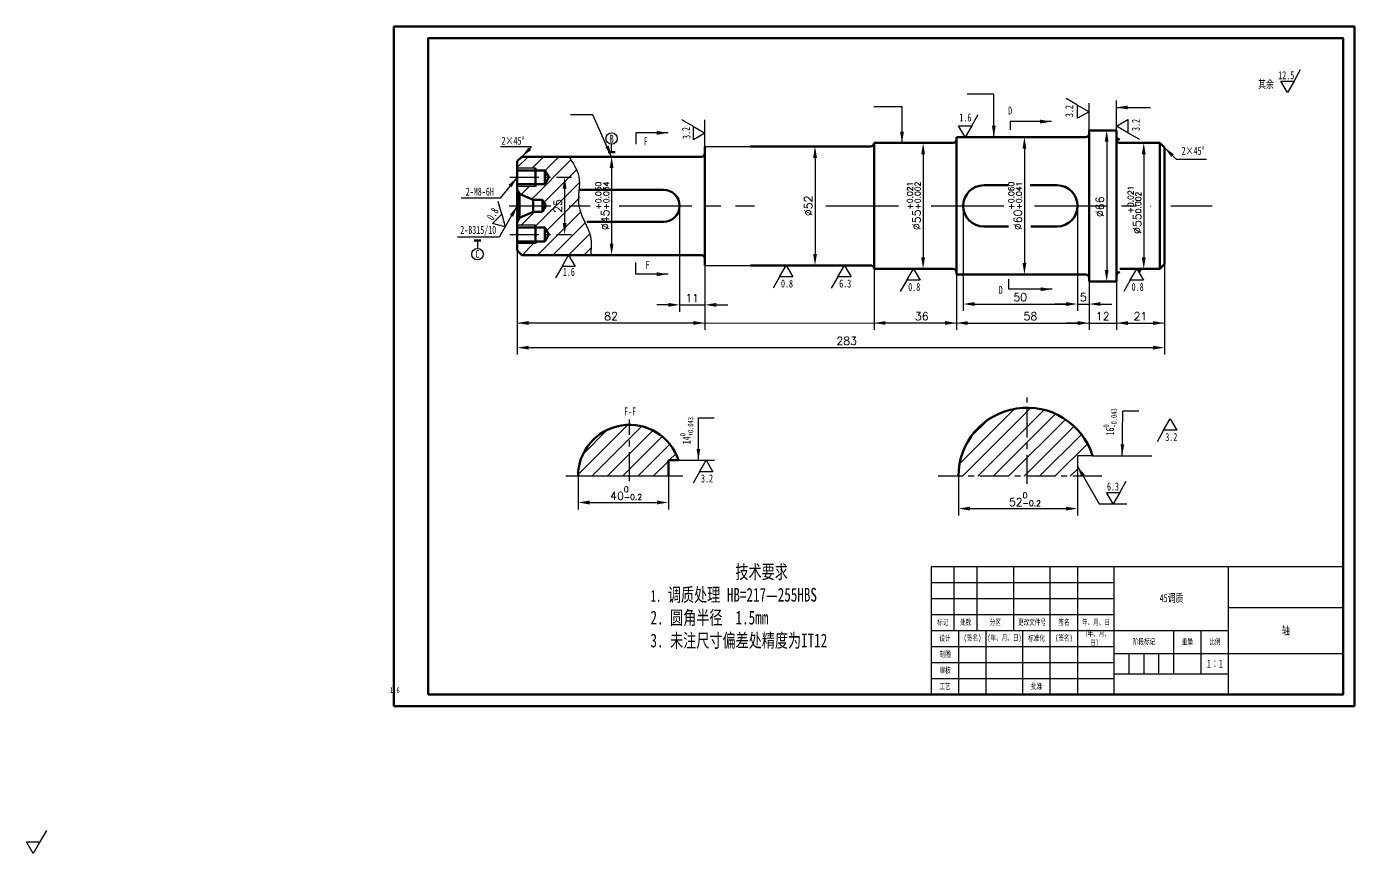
# Model space of a CAD drawing. Header units: millimetres. Extents: x -161 to 420, y -64 to 297.
import ezdxf

# ---------------------------------------------------------------- set-up
doc = ezdxf.new("R2010")
doc.units = ezdxf.units.MM
doc.linetypes.add('CENTER', pattern=[50.800000000000004, 31.75, -6.35, 6.35, -6.35])
doc.layers.add('中心线', color=7, linetype='CENTER')
doc.layers.add('粗实线', color=7, linetype='Continuous', lineweight=50)
doc.styles.get("Standard").update_dxf_attribs({"font": 'txt', "bigfont": 'gbcbig.shx'})
doc.styles.add('样式 1', font='SimSun.ttf', dxfattribs={"width": 0.7})
doc.dimstyles.new('副本 (2) ISO-25', dxfattribs={"dimtxt": 3.5, "dimasz": 5, "dimexe": 3, "dimexo": 0, "dimgap": 1.2, "dimtad": 1, "dimdec": 0, "dimdsep": 46, "dimtxsty": 'Standard', "dimcen": 0, "dimadec": 0, "dimazin": 0, "dimtfac": 1, "dimtdec": 0, "dimtmove": 0, "dimatfit": 3, "dimfxl": 0, "dimarcsym": 0})

# ---------------------------------------------------------------- blocks, each defined once
blk = doc.blocks.new('表面粗糙度')
for p, q in [((215.663287195697, 71.33733344019095), (212.7765358497488, 66.33733344019095)), ((207.0030331578525, 66.33733344019095), (212.7765358497488, 66.33733344019095)), ((209.8897845038007, 61.33733344019095), (207.0030331578525, 66.33733344019095)), ((212.7765358497488, 66.33733344019095), (209.8897845038007, 61.33733344019095))]:
    blk.add_line(p, q)
at = {"style": '样式 1', "width": 0.7}
blk.add_attdef('1.6', (208.1480894983325, 66.99843202660432), '', height=2.5, dxfattribs=at)
blk = doc.blocks.new('表粗')
ref = blk.add_blockref('表面粗糙度', (-367.6169447347288, -125.7832272540319))
ref.add_attrib('1.6', '1.6', (-1.741695005468216, 5.661098586413374), dxfattribs={"height": 2.5, "style": '样式 1', "width": 0.7})
blk = doc.blocks.new('*D8')
at = {"color": 0, "lineweight": -2, "ltscale": 0.4}
for p, q in [((248.9478291981194, 218.6178058451119), (248.9478291981194, 172.7138755328249)), ((298.9478291981194, 218.6178058451119), (298.9478291981194, 172.7138755328249)), ((253.9478291981194, 175.7138755328249), (293.9478291981194, 175.7138755328249))]:
    blk.add_line(p, q, dxfattribs=at)
at = {"color": 0, "ltscale": 0.4}
for points in [[(253.9478291981194, 176.5472088661582), (253.9478291981194, 174.8805421994915), (248.9478291981194, 175.7138755328249)], [(293.9478291981194, 176.5472088661582), (293.9478291981194, 174.8805421994915), (298.9478291981194, 175.7138755328249)]]:
    blk.add_solid(points, dxfattribs=at)
at = {"layer": 'Defpoints', "color": 0, "ltscale": 0.4}
for p in [(248.9478291981194, 218.6178058451119), (298.9478291981194, 218.6178058451119), (298.9478291981194, 175.7138755328249)]:
    blk.add_point(p, dxfattribs=at)
at = {"color": 0, "ltscale": 0.4, "insert": (273.8502371744361, 178.6638755328249), "char_height": 3.5, "attachment_point": 5}
blk.add_mtext('50', dxfattribs=at)
blk = doc.blocks.new('*D9')
at = {"color": 0, "lineweight": -2, "ltscale": 0.4}
for p, q in [((298.9478291981194, 218.6178058451119), (298.9478291981194, 172.7138755328249)), ((303.9478291981193, 185.617805845112), (303.9478291981193, 172.7138755328249)), ((293.9478291981194, 175.7138755328249), (288.9478291981194, 175.7138755328249)), ((298.9478291981194, 175.7138755328249), (303.9478291981193, 175.7138755328249)), ((308.9478291981193, 175.7138755328249), (313.9478291981193, 175.7138755328249))]:
    blk.add_line(p, q, dxfattribs=at)
at = {"color": 0, "ltscale": 0.4}
for points in [[(293.9478291981194, 176.5472088661582), (293.9478291981194, 174.8805421994915), (298.9478291981194, 175.7138755328249)], [(308.9478291981193, 176.5472088661582), (308.9478291981193, 174.8805421994915), (303.9478291981193, 175.7138755328249)]]:
    blk.add_solid(points, dxfattribs=at)
at = {"layer": 'Defpoints', "color": 0, "ltscale": 0.4}
for p in [(298.9478291981194, 218.6178058451119), (303.9478291981193, 185.617805845112), (303.9478291981193, 175.7138755328249)]:
    blk.add_point(p, dxfattribs=at)
at = {"color": 0, "ltscale": 0.4, "insert": (301.4478291981193, 178.6638755328249), "char_height": 3.5, "attachment_point": 5}
blk.add_mtext('5', dxfattribs=at)
blk = doc.blocks.new('*D10')
at = {"color": 0, "lineweight": -2, "ltscale": 0.4}
for p, q in [((245.9478291981193, 188.6178058451121), (245.9478291981193, 164.4088576726475)), ((303.9478291981193, 185.617805845112), (303.9478291981193, 164.4088576726475)), ((250.9478291981193, 167.4088576726475), (298.9478291981193, 167.4088576726475))]:
    blk.add_line(p, q, dxfattribs=at)
at = {"color": 0, "ltscale": 0.4}
for points in [[(250.9478291981193, 168.2421910059809), (250.9478291981193, 166.5755243393142), (245.9478291981193, 167.4088576726475)], [(298.9478291981193, 168.2421910059809), (298.9478291981193, 166.5755243393142), (303.9478291981193, 167.4088576726475)]]:
    blk.add_solid(points, dxfattribs=at)
at = {"layer": 'Defpoints', "color": 0, "ltscale": 0.4}
for p in [(245.9478291981193, 188.6178058451121), (303.9478291981193, 185.617805845112), (303.9478291981193, 167.4088576726475)]:
    blk.add_point(p, dxfattribs=at)
at = {"color": 0, "ltscale": 0.4, "insert": (278.3280810395951, 170.3588576726475), "char_height": 3.5, "attachment_point": 5}
blk.add_mtext('58', dxfattribs=at)
blk = doc.blocks.new('*D11')
at = {"color": 0, "lineweight": -2, "ltscale": 0.4}
for p, q in [((303.9478291981193, 185.617805845112), (303.9478291981193, 164.4088576726475)), ((315.9478291981193, 185.6178058451119), (315.9478291981193, 164.4088576726475)), ((298.9478291981193, 167.4088576726475), (293.9478291981193, 167.4088576726475)), ((303.9478291981193, 167.4088576726475), (315.9478291981193, 167.4088576726475)), ((320.9478291981193, 167.4088576726475), (325.9478291981193, 167.4088576726475))]:
    blk.add_line(p, q, dxfattribs=at)
at = {"color": 0, "ltscale": 0.4}
for points in [[(298.9478291981193, 168.2421910059809), (298.9478291981193, 166.5755243393142), (303.9478291981193, 167.4088576726475)], [(320.9478291981193, 168.2421910059809), (320.9478291981193, 166.5755243393142), (315.9478291981193, 167.4088576726475)]]:
    blk.add_solid(points, dxfattribs=at)
at = {"layer": 'Defpoints', "color": 0, "ltscale": 0.4}
for p in [(303.9478291981193, 185.617805845112), (315.9478291981193, 185.6178058451119), (315.9478291981193, 167.4088576726475)]:
    blk.add_point(p, dxfattribs=at)
at = {"color": 0, "ltscale": 0.4, "insert": (309.9478291981193, 170.3588576726475), "char_height": 3.5, "attachment_point": 5}
blk.add_mtext('12', dxfattribs=at)
blk = doc.blocks.new('*D12')
at = {"color": 0, "lineweight": -2, "ltscale": 0.4}
for p, q in [((336.9478291981193, 193.1178058451119), (336.9478291981193, 164.4088576726475)), ((315.9478291981193, 189.6178058451119), (315.9478291981193, 164.4088576726475)), ((320.9478291981193, 167.4088576726475), (331.9478291981193, 167.4088576726475))]:
    blk.add_line(p, q, dxfattribs=at)
at = {"color": 0, "ltscale": 0.4}
for points in [[(320.9478291981193, 168.2421910059809), (320.9478291981193, 166.5755243393142), (315.9478291981193, 167.4088576726475)], [(331.9478291981193, 168.2421910059809), (331.9478291981193, 166.5755243393142), (336.9478291981193, 167.4088576726475)]]:
    blk.add_solid(points, dxfattribs=at)
at = {"layer": 'Defpoints', "color": 0, "ltscale": 0.4}
for p in [(336.9478291981193, 193.1178058451119), (315.9478291981193, 189.6178058451119), (336.9478291981193, 167.4088576726475)]:
    blk.add_point(p, dxfattribs=at)
at = {"color": 0, "ltscale": 0.4, "insert": (326.4290972003308, 170.3588576726475), "char_height": 3.5, "attachment_point": 5}
blk.add_mtext('21', dxfattribs=at)
blk = doc.blocks.new('*D14')
at = {"color": 0, "lineweight": -2, "ltscale": 0.4}
for p, q in [((209.9478291981193, 191.1178058451122), (209.9478291981193, 164.4332048337346)), ((245.9478291981193, 188.6178058451121), (245.9478291981193, 164.4332048337346)), ((214.9478291981193, 167.4332048337346), (240.9478291981193, 167.4332048337346))]:
    blk.add_line(p, q, dxfattribs=at)
at = {"color": 0, "ltscale": 0.4}
for points in [[(214.9478291981193, 168.266538167068), (214.9478291981193, 166.5998715004013), (209.9478291981193, 167.4332048337346)], [(240.9478291981193, 168.266538167068), (240.9478291981193, 166.5998715004013), (245.9478291981193, 167.4332048337346)]]:
    blk.add_solid(points, dxfattribs=at)
at = {"layer": 'Defpoints', "color": 0, "ltscale": 0.4}
for p in [(209.9478291981193, 191.1178058451122), (245.9478291981193, 188.6178058451121), (245.9478291981193, 167.4332048337346)]:
    blk.add_point(p, dxfattribs=at)
at = {"color": 0, "ltscale": 0.4, "insert": (230.7964949928997, 170.3832048337346), "char_height": 3.5, "attachment_point": 5}
blk.add_mtext('36', dxfattribs=at)
blk = doc.blocks.new('*D15')
at = {"color": 0, "lineweight": -2, "ltscale": 0.4}
for p, q in [((124.9478291981194, 218.6178058451119), (124.9478291981194, 172.3512249854535)), ((135.9478291981193, 192.6178058451124), (135.9478291981193, 172.3512249854535)), ((119.9478291981194, 175.3512249854535), (114.9478291981194, 175.3512249854535)), ((124.9478291981194, 175.3512249854535), (135.9478291981193, 175.3512249854535)), ((140.9478291981193, 175.3512249854535), (145.9478291981193, 175.3512249854535))]:
    blk.add_line(p, q, dxfattribs=at)
at = {"color": 0, "ltscale": 0.4}
for points in [[(119.9478291981194, 176.1845583187869), (119.9478291981194, 174.5178916521202), (124.9478291981194, 175.3512249854535)], [(140.9478291981193, 176.1845583187869), (140.9478291981193, 174.5178916521202), (135.9478291981193, 175.3512249854535)]]:
    blk.add_solid(points, dxfattribs=at)
at = {"layer": 'Defpoints', "color": 0, "ltscale": 0.4}
for p in [(124.9478291981194, 218.6178058451119), (135.9478291981193, 192.6178058451124), (135.9478291981193, 175.3512249854535)]:
    blk.add_point(p, dxfattribs=at)
at = {"color": 0, "ltscale": 0.4, "insert": (130.4478291981194, 178.3012249854535), "char_height": 3.5, "attachment_point": 5}
blk.add_mtext('11', dxfattribs=at)
blk = doc.blocks.new('*D16')
at = {"color": 0, "lineweight": -2, "ltscale": 0.4}
for p, q in [((53.94782919811932, 199.1178058451126), (53.94782919811932, 164.4332048337346)), ((135.9478291981193, 192.6178058451124), (135.9478291981193, 164.4332048337346)), ((58.94782919811932, 167.4332048337346), (130.9478291981193, 167.4332048337346))]:
    blk.add_line(p, q, dxfattribs=at)
at = {"color": 0, "ltscale": 0.4}
for points in [[(58.94782919811932, 168.266538167068), (58.94782919811932, 166.5998715004013), (53.94782919811932, 167.4332048337346)], [(130.9478291981193, 168.266538167068), (130.9478291981193, 166.5998715004013), (135.9478291981193, 167.4332048337346)]]:
    blk.add_solid(points, dxfattribs=at)
at = {"layer": 'Defpoints', "color": 0, "ltscale": 0.4}
for p in [(53.94782919811932, 199.1178058451126), (135.9478291981193, 192.6178058451124), (135.9478291981193, 167.4332048337346)]:
    blk.add_point(p, dxfattribs=at)
at = {"color": 0, "ltscale": 0.4, "insert": (94.94782919811921, 170.3832048337346), "char_height": 3.5, "attachment_point": 5}
blk.add_mtext('82', dxfattribs=at)
blk = doc.blocks.new('*D17')
at = {"color": 0, "lineweight": -2, "ltscale": 0.4}
for p, q in [((95.19782919811938, 240.1178058451119), (98.19782919811944, 240.1178058451119)), ((95.19782919811944, 235.1178058451119), (95.19782919811942, 202.1178058451125)), ((95.19782919811936, 197.1178058451125), (98.19782919811942, 197.1178058451125))]:
    blk.add_line(p, q, dxfattribs=at)
at = {"color": 0, "ltscale": 0.4}
for points in [[(94.36449586478611, 235.1178058451119), (96.03116253145276, 235.1178058451119), (95.19782919811944, 240.1178058451119)], [(94.3644958647861, 202.1178058451125), (96.03116253145275, 202.1178058451125), (95.19782919811942, 197.1178058451125)]]:
    blk.add_solid(points, dxfattribs=at)
at = {"layer": 'Defpoints', "color": 0, "ltscale": 0.4}
for p in [(95.19782919811938, 240.1178058451119), (95.19782919811936, 197.1178058451125), (95.19782919811942, 197.1178058451125)]:
    blk.add_point(p, dxfattribs=at)
at = {"color": 0, "ltscale": 0.4, "insert": (91.13949586478606, 218.6178058451119), "char_height": 3.5, "attachment_point": 5, "rotation": 90}
blk.add_mtext('%%C45{\\H0.7x;\\S+0.050^ +0.034;}', dxfattribs=at)
blk = doc.blocks.new('*D18')
at = {"color": 0, "lineweight": -2, "ltscale": 0.4}
for p, q in [((209.9478291981194, 246.1178058451119), (234.3944132958106, 246.1178058451119)), ((231.3944132958106, 241.1178058451119), (231.3944132958106, 196.1178058451122)), ((209.9478291981193, 191.1178058451122), (234.3944132958106, 191.1178058451122))]:
    blk.add_line(p, q, dxfattribs=at)
at = {"color": 0, "ltscale": 0.4}
for points in [[(230.5610799624772, 241.1178058451119), (232.2277466291439, 241.1178058451119), (231.3944132958106, 246.1178058451119)], [(230.5610799624772, 196.1178058451122), (232.2277466291439, 196.1178058451122), (231.3944132958106, 191.1178058451122)]]:
    blk.add_solid(points, dxfattribs=at)
at = {"layer": 'Defpoints', "color": 0, "ltscale": 0.4}
for p in [(209.9478291981194, 246.1178058451119), (209.9478291981193, 191.1178058451122), (231.3944132958106, 191.1178058451122)]:
    blk.add_point(p, dxfattribs=at)
at = {"color": 0, "ltscale": 0.4, "insert": (227.3360799624772, 218.6178058451122), "char_height": 3.5, "attachment_point": 5, "rotation": 90}
blk.add_mtext('%%C55{\\H0.7x;\\S+0.021^ +0.002;}', dxfattribs=at)
blk = doc.blocks.new('*D19')
at = {"color": 0, "lineweight": -2, "ltscale": 0.4}
for p, q in [((245.9478291981194, 248.6178058451119), (278.6992622171551, 248.6178058451119)), ((275.6992622171551, 243.6178058451119), (275.6992622171551, 193.6178058451121)), ((245.9478291981193, 188.6178058451121), (278.6992622171551, 188.6178058451121))]:
    blk.add_line(p, q, dxfattribs=at)
at = {"color": 0, "ltscale": 0.4}
for points in [[(274.8659288838218, 243.6178058451119), (276.5325955504884, 243.6178058451119), (275.6992622171551, 248.6178058451119)], [(274.8659288838218, 193.6178058451121), (276.5325955504884, 193.6178058451121), (275.6992622171551, 188.6178058451121)]]:
    blk.add_solid(points, dxfattribs=at)
at = {"layer": 'Defpoints', "color": 0, "ltscale": 0.4}
for p in [(245.9478291981194, 248.6178058451119), (245.9478291981193, 188.6178058451121), (275.6992622171551, 188.6178058451121)]:
    blk.add_point(p, dxfattribs=at)
at = {"color": 0, "ltscale": 0.4, "insert": (271.6409288838217, 218.6178058451119), "char_height": 3.5, "attachment_point": 5, "rotation": 90}
blk.add_mtext('%%C60{\\H0.7x;\\S+0.060^ +0.041;}', dxfattribs=at)
blk = doc.blocks.new('*D21')
at = {"color": 0, "lineweight": -2, "ltscale": 0.4}
for p, q in [((315.9478291981194, 251.6178058451119), (308.6653604337172, 251.6178058451119)), ((311.6653604337172, 246.6178058451119), (311.6653604337172, 190.6178058451119)), ((315.9478291981192, 185.6178058451119), (308.6653604337172, 185.6178058451119))]:
    blk.add_line(p, q, dxfattribs=at)
at = {"color": 0, "ltscale": 0.4}
for points in [[(310.8320271003839, 246.6178058451119), (312.4986937670506, 246.6178058451119), (311.6653604337172, 251.6178058451119)], [(310.8320271003839, 190.6178058451119), (312.4986937670506, 190.6178058451119), (311.6653604337172, 185.6178058451119)]]:
    blk.add_solid(points, dxfattribs=at)
at = {"layer": 'Defpoints', "color": 0, "ltscale": 0.4}
for p in [(315.9478291981194, 251.6178058451119), (311.6653604337172, 185.6178058451119), (315.9478291981192, 185.6178058451119)]:
    blk.add_point(p, dxfattribs=at)
at = {"color": 0, "ltscale": 0.4, "insert": (308.7153604337172, 218.2237216625668), "char_height": 3.5, "attachment_point": 5, "rotation": 90}
blk.add_mtext('%%C66', dxfattribs=at)
blk = doc.blocks.new('*D22')
at = {"color": 0, "lineweight": -2, "ltscale": 0.4}
for p, q in [((334.9478291981194, 246.1178058451119), (324.8753723702943, 246.1178058451119)), ((327.8753723702943, 241.1178058451119), (327.8753723702943, 196.1178058451119)), ((334.9478291981191, 191.1178058451119), (324.8753723702943, 191.1178058451119))]:
    blk.add_line(p, q, dxfattribs=at)
at = {"color": 0, "ltscale": 0.4}
for points in [[(327.042039036961, 241.1178058451119), (328.7087057036276, 241.1178058451119), (327.8753723702943, 246.1178058451119)], [(327.042039036961, 196.1178058451119), (328.7087057036276, 196.1178058451119), (327.8753723702943, 191.1178058451119)]]:
    blk.add_solid(points, dxfattribs=at)
at = {"layer": 'Defpoints', "color": 0, "ltscale": 0.4}
for p in [(334.9478291981194, 246.1178058451119), (327.8753723702943, 191.1178058451119), (334.9478291981191, 191.1178058451119)]:
    blk.add_point(p, dxfattribs=at)
at = {"color": 0, "ltscale": 0.4, "insert": (323.8170390369609, 216.9313030412185), "char_height": 3.5, "attachment_point": 5, "rotation": 90}
blk.add_mtext('%%C55{\\H0.7x;\\S+0.021^ 0.002;}', dxfattribs=at)
blk = doc.blocks.new('*D23')
at = {"color": 0, "lineweight": -2, "ltscale": 0.4}
for p, q in [((135.9478291981194, 244.6178058451119), (187.1545673681402, 244.6178058451119)), ((184.1545673681402, 239.6178058451119), (184.1545673681402, 197.6178058451124)), ((135.9478291981193, 192.6178058451124), (187.1545673681402, 192.6178058451124))]:
    blk.add_line(p, q, dxfattribs=at)
at = {"color": 0, "ltscale": 0.4}
for points in [[(183.3212340348069, 239.6178058451119), (184.9879007014736, 239.6178058451119), (184.1545673681402, 244.6178058451119)], [(183.3212340348069, 197.6178058451124), (184.9879007014736, 197.6178058451124), (184.1545673681402, 192.6178058451124)]]:
    blk.add_solid(points, dxfattribs=at)
at = {"layer": 'Defpoints', "color": 0, "ltscale": 0.4}
for p in [(135.9478291981194, 244.6178058451119), (135.9478291981193, 192.6178058451124), (184.1545673681402, 192.6178058451124)]:
    blk.add_point(p, dxfattribs=at)
at = {"color": 0, "ltscale": 0.4, "insert": (181.2045673681402, 218.6178058451119), "char_height": 3.5, "attachment_point": 5, "rotation": 90}
blk.add_mtext('%%C52', dxfattribs=at)
blk = doc.blocks.new('454')
for p, q in [((2.886751345948142, 4.999999999999986), (5.773502691896283, 10.00000000000001)), ((-2.886751345948142, 4.999999999999986), (2.886751345948142, 4.999999999999986)), ((0, 0), (-2.886751345948142, 4.999999999999986)), ((2.886751345948142, 4.999999999999986), (0, 0))]:
    blk.add_line(p, q)
at = {"style": '样式 1', "width": 0.7, "flags": 2}
blk.add_attdef('3.2', (-2.19498014965211, 5.770270494746796), '', height=3.5, dxfattribs=at)
blk = doc.blocks.new('ji')
blk.add_line((0, 0), (0, -3.530939411760755))
blk.add_circle((0, -6.030939411760755), 2.5)
at = {"layer": '粗实线'}
blk.add_line((-1.5, 0), (1.5, 0), dxfattribs=at)
at = {"style": '样式 1', "width": 0.7, "flags": 2}
blk.add_attdef('A', (-0.8068899988176101, -7.424938352774689), '', height=3.5, dxfattribs=at)
blk = doc.blocks.new('*D25')
at = {"color": 0, "lineweight": -2, "ltscale": 0.4}
for p, q in [((71.80976836888054, 231.1178058451126), (77.65796784143836, 231.1178058451126)), ((74.65796784143836, 226.1178058451126), (74.65796784143835, 211.1178058451112)), ((71.80976836888064, 206.1178058451112), (77.65796784143835, 206.1178058451112))]:
    blk.add_line(p, q, dxfattribs=at)
at = {"color": 0, "ltscale": 0.4}
for points in [[(73.82463450810504, 226.1178058451126), (75.49130117477169, 226.1178058451126), (74.65796784143836, 231.1178058451126)], [(73.82463450810502, 211.1178058451112), (75.49130117477168, 211.1178058451112), (74.65796784143835, 206.1178058451112)]]:
    blk.add_solid(points, dxfattribs=at)
at = {"layer": 'Defpoints', "color": 0, "ltscale": 0.4}
for p in [(71.80976836888054, 231.1178058451126), (71.80976836888064, 206.1178058451112), (74.65796784143835, 206.1178058451112)]:
    blk.add_point(p, dxfattribs=at)
at = {"color": 0, "ltscale": 0.4, "insert": (71.70796784143832, 218.6178058451119), "char_height": 3.5, "attachment_point": 5, "rotation": 90}
blk.add_mtext('25', dxfattribs=at)
blk = doc.blocks.new('*D26')
at = {"color": 0, "lineweight": -2, "ltscale": 0.4}
for p, q in [((80.53109931399126, 100.4077297160964), (80.53109931399126, 85.96319565017927)), ((120.0310993139913, 100.4077297160964), (120.0310993139913, 85.96319565017927)), ((85.53109931399126, 88.96319565017927), (115.0310993139913, 88.96319565017927))]:
    blk.add_line(p, q, dxfattribs=at)
at = {"color": 0, "ltscale": 0.4}
for points in [[(85.53109931399126, 89.7965289835126), (85.53109931399126, 88.12986231684594), (80.53109931399126, 88.96319565017927)], [(115.0310993139913, 89.7965289835126), (115.0310993139913, 88.12986231684594), (120.0310993139913, 88.96319565017927)]]:
    blk.add_solid(points, dxfattribs=at)
at = {"layer": 'Defpoints', "color": 0, "ltscale": 0.4}
for p in [(80.53109931399126, 100.4077297160964), (120.0310993139913, 100.4077297160964), (120.0310993139913, 88.96319565017927)]:
    blk.add_point(p, dxfattribs=at)
at = {"color": 0, "ltscale": 0.4, "insert": (101.5414009066633, 93.02152898351261), "char_height": 3.5, "attachment_point": 5}
blk.add_mtext('40{\\H0.7x;\\S0^ -0.2;}', dxfattribs=at)
blk = doc.blocks.new('*D27')
at = {"color": 0, "lineweight": -2, "ltscale": 0.4}
for p, q in [((246.8477896927582, 100.4077297160963), (246.8477896927582, 83.29233931196495)), ((298.8477896927582, 100.4077297160963), (298.8477896927582, 83.29233931196495)), ((251.8477896927582, 86.29233931196495), (293.8477896927582, 86.29233931196495))]:
    blk.add_line(p, q, dxfattribs=at)
at = {"color": 0, "ltscale": 0.4}
for points in [[(251.8477896927582, 87.12567264529828), (251.8477896927582, 85.45900597863162), (246.8477896927582, 86.29233931196495)], [(293.8477896927582, 87.12567264529828), (293.8477896927582, 85.45900597863162), (298.8477896927582, 86.29233931196495)]]:
    blk.add_solid(points, dxfattribs=at)
at = {"layer": 'Defpoints', "color": 0, "ltscale": 0.4}
for p in [(246.8477896927582, 100.4077297160963), (298.8477896927582, 100.4077297160963), (298.8477896927582, 86.29233931196495)]:
    blk.add_point(p, dxfattribs=at)
at = {"color": 0, "ltscale": 0.4, "insert": (275.9283775980639, 90.35067264529829), "char_height": 3.5, "attachment_point": 5}
blk.add_mtext('52{\\H0.7x;\\S0^ -0.2;}', dxfattribs=at)
blk = doc.blocks.new('*D28')
at = {"color": 0, "lineweight": -2, "ltscale": 0.4}
for p, q in [((53.94782919811932, 167.4088576726475), (53.94782919811932, 153.6444837986295)), ((336.9478291981193, 167.4088576726475), (336.9478291981193, 153.6444837986295)), ((58.94782919811932, 156.6444837986295), (331.9478291981193, 156.6444837986295))]:
    blk.add_line(p, q, dxfattribs=at)
at = {"color": 0, "ltscale": 0.4}
for points in [[(58.94782919811932, 157.4778171319628), (58.94782919811932, 155.8111504652962), (53.94782919811932, 156.6444837986295)], [(331.9478291981193, 157.4778171319628), (331.9478291981193, 155.8111504652962), (336.9478291981193, 156.6444837986295)]]:
    blk.add_solid(points, dxfattribs=at)
at = {"layer": 'Defpoints', "color": 0, "ltscale": 0.4}
for p in [(53.94782919811932, 167.4088576726475), (336.9478291981193, 167.4088576726475), (336.9478291981193, 156.6444837986295)]:
    blk.add_point(p, dxfattribs=at)
at = {"color": 0, "ltscale": 0.4, "insert": (197.9946008978466, 159.5944837986295), "char_height": 3.5, "attachment_point": 5}
blk.add_mtext('283', dxfattribs=at)

msp = doc.modelspace()

# ---------------------------------------------------------------- hatches: boundary and pattern name
at = {"ltscale": 0.4}
h = msp.add_hatch(dxfattribs=at)
h.set_pattern_fill('ANSI31', color=256, scale=1.5, style=0)
h.set_pattern_definition([(45, (-19.9999999999999, 40.21271954109807), (-3.367596045400932, 3.367596045400933), [])])
edge = h.paths.add_edge_path()
edge.add_spline(control_points=[(85.94782919811935, 197.1178058451125), (86.20876118567283, 199.8526752909488), (86.93531181965969, 207.4677674395744), (81.59274273364319, 213.9443732734151), (80.84375853239597, 218.6178058451148)], knot_values=[22.54855676300839, 22.54855676300839, 22.54855676300839, 22.54855676300839, 30.60632296658774, 44.98495943874012, 44.98495943874471, 44.98495943874471, 44.98495943874471], degree=3, periodic=0)
edge.add_line((80.84375853239646, 218.6178058451119), (66.46855514028327, 218.6178058451119))
edge.add_line((66.46855514028327, 218.6178058451119), (64.94782919811938, 215.9838312488959))
edge.add_line((64.94782919811938, 215.9838312488959), (60.94782919811942, 215.9838312488959))
edge.add_line((60.94782919811942, 215.9838312488959), (54.94782919811932, 213.3498566526798))
edge.add_line((54.94782919811932, 213.3498566526798), (53.94782919811934, 211.617805845111))
edge.add_line((53.94782919811934, 211.617805845111), (53.94782919811935, 210.1178058451111))
edge.add_line((53.94782919811935, 210.1178058451111), (61.94782919811942, 210.1178058451111))
edge.add_line((61.94782919811942, 210.1178058451111), (61.94782919811944, 209.1178058451111))
edge.add_line((61.94782919811944, 209.1178058451111), (65.94782919811945, 209.1178058451111))
edge.add_line((65.94782919811945, 209.1178058451111), (67.67988000568832, 206.1178058451112))
edge.add_line((67.67988000568832, 206.1178058451112), (65.94782919811946, 203.1178058451111))
edge.add_line((65.94782919811946, 203.1178058451111), (61.94782919811945, 203.1178058451111))
edge.add_line((61.94782919811945, 203.1178058451111), (61.94782919811945, 202.1178058451111))
edge.add_line((61.94782919811945, 202.1178058451111), (53.94782919811932, 202.1178058451111))
edge.add_line((53.94782919811932, 202.1178058451111), (53.94782919811934, 199.1178058451126))
edge.add_line((53.94782919811934, 199.1178058451126), (55.94782919811928, 197.1178058451126))
edge.add_line((55.94782919811928, 197.1178058451126), (85.94782919811934, 197.1178058451125))
edge = h.paths.add_edge_path()
edge.add_spline(control_points=[(80.84375853239573, 218.6178058451163), (80.1743038167073, 222.7949987263148), (82.74905880951803, 230.8566998064159), (78.3497709635624, 237.3328351546226), (76.45791925706509, 240.1178058451119)], knot_values=[0, 4.586553359331447e-12, 4.586553359331447e-12, 4.586553359331447e-12, 12.85186787043097, 22.54855676301298, 22.54855676301298, 22.54855676301298, 22.54855676301298], degree=3, periodic=0)
edge.add_line((76.4579192570651, 240.1178058451119), (55.94782919811938, 240.1178058451119))
edge.add_line((55.94782919811938, 240.1178058451119), (53.94782919811936, 238.1178058451119))
edge.add_line((53.94782919811936, 238.1178058451119), (53.94782919811938, 235.1178058451126))
edge.add_line((53.94782919811938, 235.1178058451126), (61.94782919811936, 235.1178058451126))
edge.add_line((61.94782919811936, 235.1178058451126), (61.94782919811935, 234.1178058451126))
edge.add_line((61.94782919811935, 234.1178058451126), (65.94782919811942, 234.1178058451126))
edge.add_line((65.94782919811942, 234.1178058451126), (67.67988000568825, 231.1178058451126))
edge.add_line((67.67988000568825, 231.1178058451126), (65.94782919811938, 228.1178058451126))
edge.add_line((65.94782919811938, 228.1178058451126), (61.94782919811936, 228.1178058451126))
edge.add_line((61.94782919811936, 228.1178058451126), (61.94782919811936, 227.1178058451126))
edge.add_line((61.94782919811936, 227.1178058451126), (53.94782919811936, 227.1178058451126))
edge.add_line((53.94782919811936, 227.1178058451126), (53.94782919811936, 225.6178058451126))
edge.add_line((53.94782919811936, 225.6178058451126), (54.94782919811935, 223.8857550375438))
edge.add_line((54.94782919811935, 223.8857550375438), (60.94782919811936, 221.2517804413278))
edge.add_line((60.94782919811936, 221.2517804413278), (64.94782919811935, 221.2517804413278))
edge.add_line((64.94782919811935, 221.2517804413278), (66.46855514028324, 218.6178058451119))
edge.add_line((66.46855514028324, 218.6178058451119), (80.8437585323963, 218.6178058451119))
h = msp.add_hatch(dxfattribs=at)
h.set_pattern_fill('ANSI31', color=256, scale=1.5, style=0)
h.set_pattern_definition([(45, (0, 0), (-3.367596045400932, 3.367596045400933), [])])
h.paths.add_polyline_path([(246.8477896927582, 100.4077297160963), (298.8477896927581, 100.4077297160963), (298.8477896927581, 109.4077297160963), (305.4659657352665, 109.4077297160963, 0.8581819999400282)])
h = msp.add_hatch(dxfattribs=at)
h.set_pattern_fill('ANSI31', color=256, scale=1.5, style=0)
h.set_pattern_definition([(45, (0, 27.39508999940222), (-3.367596045400932, 3.367596045400933), [])])
h.paths.add_polyline_path([(120.0310993139913, 100.4077297160964), (120.0310993139913, 107.4077297160964), (124.4145040943344, 107.4077297160964, 0.8531287770480738), (80.53109931399126, 100.4077297160964)])

# ---------------------------------------------------------------- linework, layer by layer
for p, q in [((303.9478291981194, 251.6178058451119), (303.9478291981188, 263.5697748774448)), ((315.9478291981194, 247.6178058451119), (315.9617383490622, 264.7221517125819)), ((135.9478291981194, 244.6178058451119), (135.9478291981194, 256.2024884825707)), ((53.94782919811932, 167.4332048337346), (336.9478291981193, 167.4088576726475)), ((124.4145040943344, 107.4077297160964), (140.2428215616799, 107.4077297160964)), ((305.4659657352665, 109.4077297160963), (331.4311390373962, 109.4077297160963)), ((126.2819776903341, 100.4077297160964), (75.25213429315295, 100.4077297160964))]:
    msp.add_line(p, q, dxfattribs=at)
for p, q in [((61.94782919811936, 235.1178058451126), (53.94782919811938, 235.1178058451126)), ((61.94782919811936, 227.1178058451126), (53.94782919811936, 227.1178058451126)), ((61.94782919811941, 210.1178058451111), (53.94782919811941, 210.1178058451111)), ((61.94782919811945, 202.1178058451111), (53.94782919811946, 202.1178058451111)), ((235, 61), (415, 61)), ((235, 33), (235, 61)), ((245, 32.99999999999999), (245, 60.99999999999999)), ((255, 32.99999999999999), (255, 60.99999999999999)), ((271, 32.99999999999997), (271, 60.99999999999997)), ((287, 32.99999999999997), (287, 60.99999999999997)), ((299, 32.99999999999997), (299, 60.99999999999997)), ((315, 32.99999999999997), (315, 60.99999999999997)), ((365, 32.99999999999997), (365, 60.99999999999997)), ((235, 54), (315, 54)), ((235, 47), (315, 47)), ((365, 43), (415, 43)), ((235, 40), (315, 40)), ((235, 5), (235, 33)), ((235, 33), (315, 33)), ((247, 5.000000000000012), (247, 33.00000000000001)), ((259, 5.000000000000025), (259, 33.00000000000003)), ((275, 5.000000000000025), (275, 33.00000000000003)), ((287, 5.000000000000025), (287, 33.00000000000003)), ((299, 5.000000000000025), (299, 33.00000000000003)), ((315, 33), (365, 33)), ((315, 23), (315, 33.00000000000003)), ((340.9999999999999, 13.99999999999985), (341.0000000000001, 33)), ((352.9999999999999, 13.99999999999977), (353, 33)), ((365, 5.000000000000025), (365, 33.00000000000003)), ((235, 26), (315, 26)), ((235, 19), (315, 19)), ((315, 23), (365, 23)), ((314.9999999999999, 14.00000000000001), (315, 23)), ((321.4999999999999, 13.99999999999997), (321.5, 22.99999999999996)), ((327.9999999999999, 13.99999999999993), (328, 22.99999999999991)), ((334.4999999999999, 13.99999999999989), (334.5, 22.99999999999987)), ((365, 23), (415, 23)), ((235, 12), (315, 12)), ((315, 5.000000000000025), (314.9999999999999, 14.00000000000001)), ((315, 14), (365, 14))]:
    msp.add_line(p, q)
msp.add_spline([(76.45791925706509, 240.1178058451119), (80.84375853239645, 231.4696737155429), (80.84375853239645, 218.6178058451119), (85.94782919811938, 205.1755720486918), (85.94782919811935, 197.1178058451125)], degree=3)
at = {"layer": '中心线', "ltscale": 0.4}
for p, q in [((50.74020194828437, 231.1178058451126), (71.80976836888054, 231.1178058451126)), ((50.74020194828444, 206.1178058451111), (71.80976836888061, 206.1178058451111)), ((276.8477896927582, 97.10111308613432), (276.8477896927582, 134.7992542007796)), ((103.0310993139913, 98.22955279068367), (103.0310993139913, 125.1786377469349)), ((305.4659657352665, 109.4077297160963), (298.8477896927582, 109.4077297160963)), ((298.8477896927582, 109.4077297160963), (298.8477896927582, 100.4077297160963)), ((309.5886952956184, 100.4077297160963), (237.9988143327316, 100.4077297160963))]:
    msp.add_line(p, q, dxfattribs=at)
at = {"layer": '中心线'}
for p, q in [((50.46386512357513, 218.6178058451119), (68.56763535450328, 218.6178058451119)), ((76.58030796001856, 218.6178058451119), (85.79908571244742, 218.6178058451119)), ((98.49933117379179, 218.6178058451119), (157.6430680703883, 218.6178058451119)), ((188.8545673681402, 218.6178058451119), (222.790240417862, 218.6178058451119)), ((234.9596353794412, 218.6178058451119), (268.7825955504883, 218.6178058451119)), ((280.082549356206, 218.6178058451119), (330.9587057036276, 218.6178058451119)), ((339.7477943031214, 218.6178058451119), (357.7583093231818, 218.6178058451119))]:
    msp.add_line(p, q, dxfattribs=at)
at = {"layer": '粗实线'}
for p, q in [((315.9478291981194, 251.6178058451119), (303.9478291981194, 251.6178058451119)), ((303.9478291981194, 251.6178058451119), (303.9478291981195, 250.1178058451119)), ((303.9478291981194, 251.6178058451119), (303.9478291981194, 218.6178058451119)), ((315.9478291981194, 249.1178058451119), (315.9478291981194, 251.6178058451119)), ((315.9478291981194, 251.6178058451119), (315.9478291981194, 218.6178058451119)), ((135.9478291981194, 244.6178058451119), (135.9478291981194, 241.6178058451119)), ((135.9478291981194, 244.6178058451119), (135.9478291981194, 218.6178058451119)), ((208.4478291981194, 244.6178058451119), (155.9478291981194, 244.6178058451119)), ((244.4478291981194, 246.1178058451119), (209.9478291981194, 246.1178058451119)), ((209.9478291981194, 246.1178058451119), (209.9478291981194, 246.1178058451119)), ((209.9478291981194, 246.1178058451119), (209.9478291981194, 218.6178058451119)), ((302.4478291981195, 248.6178058451119), (245.9478291981194, 248.6178058451119)), ((245.9478291981194, 248.6178058451119), (245.9478291981194, 247.6178058451119)), ((245.9478291981194, 248.6178058451119), (245.9478291981194, 218.6178058451119)), ((315.9478291981194, 247.6178058451119), (315.9478291981194, 247.6178058451119)), ((315.9478291981194, 247.6178058451119), (315.9478291981194, 218.6178058451119)), ((334.9478291981194, 246.1178058451119), (317.4478291981194, 246.1178058451119)), ((334.9478291981194, 246.1178058451119), (336.9478291981194, 244.1178058451119)), ((334.9478291981194, 246.1178058451119), (334.9478291981195, 218.6178058451119)), ((336.9478291981194, 218.6178058451119), (336.9478291981194, 244.1178058451119)), ((53.94782919811938, 238.1178058451119), (55.94782919811938, 240.1178058451119)), ((53.94782919811938, 238.1178058451119), (53.94782919811935, 218.6178058451119)), ((134.4478291981194, 240.1178058451119), (55.94782919811938, 240.1178058451119)), ((53.94782919811936, 234.1178058451126), (65.94782919811936, 234.1178058451126)), ((61.94782919811936, 235.1178058451126), (61.94782919811936, 227.1178058451126)), ((65.94782919811936, 234.1178058451126), (67.67988000568825, 231.1178058451126)), ((65.94782919811936, 234.1178058451126), (65.94782919811936, 228.1178058451126)), ((53.94782919811936, 228.1178058451126), (65.94782919811938, 228.1178058451126)), ((67.67988000568825, 231.1178058451126), (65.94782919811938, 228.1178058451126)), ((54.94782919811935, 223.8857550375438), (54.94782919811935, 218.6178058451119)), ((60.94782919811935, 221.2517804413278), (60.94782919811935, 218.6178058451119)), ((117.9478291981194, 225.6178058451119), (81.06656757090265, 225.6178058451119)), ((53.94782919811932, 199.1178058451126), (53.94782919811935, 218.6178058451126)), ((54.94782919811938, 213.3498566526799), (54.94782919811935, 218.6178058451118)), ((60.94782919811936, 215.9838312488959), (60.94782919811935, 218.6178058451119)), ((135.9478291981193, 192.6178058451124), (135.9478291981194, 218.6178058451124)), ((209.9478291981193, 191.1178058451122), (209.9478291981194, 218.6178058451122)), ((245.9478291981193, 188.6178058451121), (245.9478291981194, 218.6178058451121)), ((303.9478291981193, 185.617805845112), (303.9478291981194, 218.617805845112)), ((315.9478291981193, 185.6178058451119), (315.9478291981194, 218.6178058451119)), ((315.9478291981193, 189.6178058451119), (315.9478291981194, 218.6178058451119)), ((334.9478291981193, 191.1178058451119), (334.9478291981195, 218.6178058451119)), ((336.9478291981194, 218.6178058451119), (336.9478291981193, 193.1178058451119)), ((53.94782919811942, 209.1178058451111), (65.94782919811944, 209.1178058451111)), ((61.94782919811945, 202.1178058451111), (61.94782919811941, 210.1178058451111)), ((67.67988000568832, 206.1178058451111), (65.94782919811944, 209.1178058451111)), ((65.94782919811945, 203.1178058451111), (65.94782919811942, 209.1178058451111)), ((117.9478291981194, 211.6178058451119), (84.40301680271894, 211.6178058451119)), ((65.94782919811945, 203.1178058451111), (67.67988000568832, 206.1178058451111)), ((53.94782919811945, 203.1178058451111), (65.94782919811945, 203.1178058451111)), ((53.94782919811932, 199.1178058451126), (55.94782919811932, 197.1178058451126)), ((134.4478291981193, 197.1178058451124), (55.94782919811932, 197.1178058451126)), ((135.9478291981193, 192.6178058451124), (135.9478291981193, 195.6178058451124)), ((208.4478291981193, 192.6178058451122), (155.9478291981193, 192.6178058451124)), ((334.9478291981193, 191.1178058451119), (336.9478291981193, 193.1178058451119)), ((244.4478291981193, 191.1178058451121), (209.9478291981193, 191.1178058451122)), ((209.9478291981193, 191.1178058451122), (209.9478291981193, 191.1178058451122)), ((245.9478291981193, 188.6178058451121), (245.9478291981193, 189.6178058451121)), ((302.4478291981194, 188.6178058451119), (245.9478291981193, 188.6178058451121)), ((303.9478291981193, 185.617805845112), (303.9478291981194, 187.1178058451119)), ((315.9478291981193, 188.1178058451119), (315.9478291981193, 185.6178058451119)), ((334.9478291981193, 191.1178058451119), (317.4478291981193, 191.1178058451119)), ((325.9478291981193, 189.6178058451119), (325.9478291981193, 189.6178058451119)), ((315.9478291981193, 185.6178058451119), (303.9478291981193, 185.617805845112)), ((415, 61), (415, 54)), ((415, 54), (415, 47)), ((415, 47), (415, 40)), ((415, 40), (415, 33)), ((415, 33), (415, 26)), ((415, 26), (415, 19)), ((415, 19), (415, 12)), ((415, 12), (415, 5)), ((259, 5), (271, 5)), ((271, 5), (283, 5)), ((283, 5), (295, 5)), ((295, 5), (307, 5)), ((307, 5), (319, 5)), ((319, 5), (331, 5)), ((331, 5), (343, 5)), ((343, 5), (355, 5)), ((355, 5), (367, 5)), ((367, 5), (379, 5)), ((379, 5), (391, 5)), ((391, 5), (403, 5)), ((403, 5), (415, 5))]:
    msp.add_line(p, q, dxfattribs=at)
at = {"layer": '粗实线', "ltscale": 0.4}
for p, q in [((257.9478291981194, 227.6178058451121), (268.7825955504883, 227.6178058451121)), ((278.2776659641385, 227.6178058451121), (289.9478291981194, 227.6178058451121)), ((53.94782919811935, 225.6178058451126), (54.94782919811936, 223.8857550375437)), ((54.94782919811935, 223.8857550375438), (60.94782919811935, 221.2517804413278)), ((60.94782919811935, 221.2517804413278), (64.94782919811935, 221.2517804413278)), ((64.94782919811935, 221.2517804413278), (64.94782919811934, 218.6178058451119)), ((64.94782919811935, 221.2517804413278), (66.46855514028324, 218.6178058451119)), ((54.94782919811938, 213.3498566526799), (60.94782919811936, 215.9838312488959)), ((60.94782919811936, 215.9838312488959), (64.94782919811936, 215.9838312488959)), ((64.94782919811936, 215.9838312488959), (64.94782919811934, 218.6178058451119)), ((64.94782919811936, 215.9838312488959), (66.46855514028324, 218.6178058451119)), ((53.94782919811939, 211.6178058451111), (54.94782919811939, 213.34985665268)), ((257.9478291981194, 209.6178058451121), (268.7825955504883, 209.6178058451121)), ((278.5355071080158, 209.6178058451121), (289.9478291981194, 209.6178058451121)), ((124.4145040943344, 107.4077297160964), (120.0310993139913, 107.4077297160964)), ((120.0310993139913, 107.4077297160964), (120.0310993139913, 100.4077297160964))]:
    msp.add_line(p, q, dxfattribs=at)
at = {"layer": '粗实线'}
for points in [[(0, 0), (420, 0), (420, 297), (0, 297)], [(15, 5), (415, 5), (415, 292), (15, 292)]]:
    msp.add_lwpolyline(points, close=True, dxfattribs=at)
for centre, radius, start, end in [((302.4478291981195, 250.1178058451119), 1.5, 270, 0), ((208.4478291981194, 246.1178058451119), 1.5, 270, 0), ((244.4478291981194, 247.6178058451119), 1.5, 270, 0), ((317.4478291981194, 249.1178058451119), 1.5, 180, 270), ((317.4478291981194, 247.6178058451119), 1.5, 180, 270), ((134.4478291981194, 241.6178058451119), 1.5, 270, 0), ((117.9478291981194, 218.6178058451119), 7, 270, 89.9999999999998), ((134.4478291981193, 195.6178058451124), 1.5, 0, 89.9999999999998), ((208.4478291981193, 191.1178058451122), 1.5, 0, 89.99999999999986), ((244.4478291981193, 189.6178058451121), 1.5, 0, 89.99999999999986), ((302.4478291981194, 187.1178058451119), 1.5, 0, 89.99999999999986), ((317.4478291981193, 188.1178058451119), 1.5, 89.99999999999986, 180), ((327.4478291981193, 189.6178058451119), 1.5, 89.99999999999986, 180)]:
    msp.add_arc(centre, radius, start, end, dxfattribs=at)
at = {"layer": '粗实线', "ltscale": 0.4}
for centre, radius, start, end in [((257.9478291981194, 218.6178058451121), 9, 90, 270), ((289.9478291981194, 218.6178058451119), 9, 270, 90), ((276.8477896927582, 100.4077297160963), 30, 17.4576031237221, 180), ((103.0310993139913, 100.4077297160964), 22.5, 18.12620396055667, 180)]:
    msp.add_arc(centre, radius, start, end, dxfattribs=at)

# ---------------------------------------------------------------- block references
at = {"ltscale": 0.4}
for name, p in [('454', (390.7068563004232, 268.2043618563675)), ('454', (249.7670147017117, 248.6178058451119)), ('ji', (36.58134368408365, 203.554033223071)), ('454', (314.4736141144327, 88.33059198110163))]:
    msp.add_blockref(name, p, dxfattribs=at)
for name, p, rotation in [('454', (303.9478291981191, 259.7930981620823), 90), ('454', (135.9478291981194, 250.4101471638413), 90), ('454', (315.9478291981194, 253.5029954358068), 270), ('ji', (95.1978291981194, 242.0365944472497), 180), ('454', (48.62650443189821, 209.4010009864423), 44.99999999999989), ('454', (76.41330379208294, 197.1178058451125), 180), ('454', (171.5511982831298, 192.6178058451124), 180), ('454', (196.9982588662009, 192.6178058451124), 180), ('454', (227.1978291981193, 191.1178058451122), 180), ('454', (324.8753723702943, 191.1178058451119), 180), ('454', (339.4640597083975, 125.5448655787083), 180), ('454', (136.5715327557682, 107.4077297160964), 180)]:
    msp.add_blockref(name, p, dxfattribs=dict(at, rotation=rotation))
msp.add_blockref('表粗', (0, 0))
msp.add_blockref('表粗', (0, 0))

# ---------------------------------------------------------------- texts
at = {"ltscale": 0.4, "style": '样式 1'}
for s, insert, char_height, width, attachment_point in [('其余', (377.895910581851, 273.5623489135855), 3.5, 28.65241712546958, 1), ('12.5', (386.6887461730589, 277.4747797530424), 3.5, 7.027791296632358, 1), ('D', (268.5880382974452, 262.015254166979), 3.5, 9.909672118381195, 1), ('1.6', (247.2561765887692, 259.0143327422081), 3.5, 6.356890584960411, 1), ('B', (95.29230781410855, 247.9487161277031), 3.5, 2.922944631817288, 5), ('2×45%%D', (47.05481562768078, 248.8582929686334), 3.5, 13.16563556828416, 1), ('F', (109.252578172711, 248.606367096252), 3.5, 7.087074772434107, 1), ('2×45%%D', (344.4187479948188, 244.4675217071228), 3.5, 11.70746752496825, 1), ('2-M8-6H', (31.42602551378498, 226.6147161683056), 3.5, 17.03182222732062, 1), ('2-B315/10', (29.00774774223838, 209.8687914271234), 3.5, 17.04845824022887, 1), ('C', (36.54178326419945, 197.5432852586272), 3.5, 2.623131512115151, 5), ('F', (110.0598239547975, 194.5596589975136), 3.5, 8.153135479149114, 1), ('1.6', (73.87071292508115, 191.5217024096202), 3.5, 5.779250920053755, 1), ('0.8', (169.2632308943713, 186.4319790681797), 3.5, 10.87723559441724, 1), ('6.3', (194.7102914774424, 186.4319790681797), 3.5, 10.87723559441724, 1), ('0.8', (224.9098618093608, 184.9319790681795), 3.5, 10.87723559441724, 1), ('D', (264.4574003432928, 183.53923937628), 3.5, 3.924388729767088, 1), ('0.8', (322.5874049815358, 184.9319790681791), 3.5, 10.87723559441724, 1), ('3.2', (337.2993849021116, 119.3242250251808), 3.5, 6.126399295310421, 1), ('3.2', (134.2835653670097, 101.2219029391636), 3.5, 10.87723559441724, 1), ('6.3', (311.8019097240492, 97.7064723650111), 3.5, 4.645407829577266, 1), ('             技术要求\\P{\\H0.8333x;1.} 调质处理 HB=217—255HBS\\P2. 圆角半径  1.5mm\\P3. 未注尺寸偏差处精度为IT12', (112.1967021763239, 43.29658382865256), 6, 113.0035025323702, 4)]:
    msp.add_mtext(s, dxfattribs=dict(at, insert=insert, char_height=char_height, width=width, attachment_point=attachment_point))
at = {"ltscale": 0.4, "char_height": 3.5, "attachment_point": 1, "style": '样式 1'}
for s, insert, width, rotation in [('3.2', (293.5464417150787, 257.4211614380006), 6.745523866229632, 90), ('3.2', (322.6493222821608, 251.3577767854207), 6.712929132347881, 90), ('3.2', (126.1940857757367, 247.7696617118078), 3.847650806875435, 92.97185173637038), ('0.8', (40.35726820275976, 213.6982510768987), 4.904218226573079, 60.00000000000015), ('\\A1;16{\\H0.7x;\\S0^ -0.043;}', (310.1899870627944, 118.2142032859728), 30.48388488586875, 90), ('\\A1;14{\\H0.7x;\\S0^ +0.043;}', (125.0469471172328, 114.407178174088), 35.06428801657626, 90)]:
    msp.add_mtext(s, dxfattribs=dict(at, insert=insert, width=width, rotation=rotation))
at = {"attachment_point": 5, "style": '样式 1'}
for s, insert, char_height, width in [('45调质', (340, 46.99999999999997), 3.5, 50), ('标记', (240, 36.5), 2.5, 9.999999999999972), ('处数', (250, 36.5), 2.5, 10), ('分区', (263, 36.5), 2.5, 16.00000000000003), ('更改文件号', (279, 36.50000000000001), 2.5, 16), ('签名', (293, 36.50000000000001), 2.5, 12), ('年、月、日', (307, 36.50000000000001), 2.5, 16), ('轴', (390, 32.75), 3.5, 50), ('设计', (241, 29.5), 2.5, 11.99999999999997), ('(签名)', (253, 29.5), 2.5, 12.00000000000003), ('(年、月、日)', (267, 29.50000000000001), 2.5, 16), ('标准化', (281, 29.5), 2.5, 12), ('(签名)', (293, 29.49999999999999), 2.5, 12), ('（年、月、日）', (307, 29.49999999999999), 2.5, 16), ('阶段标记', (328, 27.99999999999999), 2.5, 26), ('重量', (347, 28), 2.5, 11.99999999999994), ('比例', (359, 28), 2.5, 12), ('制图', (241, 22.50000000000001), 2.5, 12.00000000000003), ('1∶1', (359, 18.5), 3.5, 12), ('审核', (241, 15.5), 2.5, 12)]:
    msp.add_mtext(s, dxfattribs=dict(at, insert=insert, char_height=char_height, width=width))
at = {"layer": '中心线', "ltscale": 0.4, "insert": (100.6758267395935, 130.547387560234), "char_height": 3.5, "width": 14.81514495454508, "attachment_point": 1, "style": '样式 1'}
msp.add_mtext('F-F', dxfattribs=at)
at = {"layer": '粗实线', "char_height": 2.5, "width": 12, "attachment_point": 5, "style": '样式 1'}
for s, insert in [('工艺', (241, 8.500000000000007)), ('批准', (281, 8.5))]:
    msp.add_mtext(s, dxfattribs=dict(at, insert=insert))

# ---------------------------------------------------------------- dimensions: what is measured, and where the dimension line sits
at = {"ltscale": 0.4}
for base, p1, p2, text, picture, middle in [((311.6653604337172, 185.6178058451119), (315.9478291981194, 251.6178058451119), (315.9478291981192, 185.6178058451119), '%%C<>', '*D21', (311.6653604337172, 218.2237216625668)), ((184.1545673681402, 192.6178058451124), (135.9478291981194, 244.6178058451119), (135.9478291981193, 192.6178058451124), '%%C<>', '*D23', (184.1545673681402, 218.6178058451119)), ((231.3944132958106, 191.1178058451122), (209.9478291981194, 246.1178058451119), (209.9478291981193, 191.1178058451122), '%%C<>{\\H0.7x;\\S+0.021^ +0.002;}', '*D18', (231.3944132958105, 218.6178058451122)), ((275.6992622171551, 188.6178058451121), (245.9478291981194, 248.6178058451119), (245.9478291981193, 188.6178058451121), '%%C<>{\\H0.7x;\\S+0.060^ +0.041;}', '*D19', (275.699262217155, 218.6178058451119)), ((327.8753723702943, 191.1178058451119), (334.9478291981194, 246.1178058451119), (334.9478291981191, 191.1178058451119), '%%C<>{\\H0.7x;\\S+0.021^ 0.002;}', '*D22', (327.8753723702943, 216.9313030412185)), ((95.19782919811942, 197.1178058451125), (95.19782919811938, 240.1178058451119), (95.19782919811936, 197.1178058451125), '%%C45{\\H0.7x;\\S+0.050^ +0.034;}', '*D17', (95.1978291981194, 218.6178058451119))]:
    dim = msp.add_linear_dim(base=base, p1=p1, p2=p2, angle=90, text=text, dimstyle='副本 (2) ISO-25', dxfattribs=at)
    dim.commit()
    dim.dimension.update_dxf_attribs({"geometry": picture, "text_midpoint": middle, "dimtype": 160})
dim = msp.add_linear_dim(base=(74.65796784143835, 206.1178058451112), p1=(71.80976836888054, 231.1178058451126), p2=(71.80976836888064, 206.1178058451112), angle=90, dimstyle='副本 (2) ISO-25', dxfattribs=at)
dim.commit()
dim.dimension.update_dxf_attribs({"geometry": '*D25', "text_midpoint": (74.65796784143832, 218.6178058451119), "dimtype": 160})
for base, p1, p2, picture, middle in [((135.9478291981193, 175.3512249854535), (124.9478291981194, 218.6178058451119), (135.9478291981193, 192.6178058451124), '*D15', (130.4478291981194, 175.3512249854535)), ((298.9478291981194, 175.7138755328249), (248.9478291981194, 218.6178058451119), (298.9478291981194, 218.6178058451119), '*D8', (273.8502371744361, 175.7138755328249)), ((135.9478291981193, 167.4332048337346), (53.94782919811932, 199.1178058451126), (135.9478291981193, 192.6178058451124), '*D16', (94.94782919811921, 167.4332048337346)), ((336.9478291981193, 167.4088576726475), (315.9478291981193, 189.6178058451119), (336.9478291981193, 193.1178058451119), '*D12', (326.4290972003308, 167.4088576726475)), ((245.9478291981193, 167.4332048337346), (209.9478291981193, 191.1178058451122), (245.9478291981193, 188.6178058451121), '*D14', (230.7964949928997, 167.4332048337346)), ((303.9478291981193, 167.4088576726475), (245.9478291981193, 188.6178058451121), (303.9478291981193, 185.617805845112), '*D10', (278.3280810395951, 167.4088576726475)), ((336.9478291981193, 156.6444837986295), (53.94782919811932, 167.4088576726475), (336.9478291981193, 167.4088576726475), '*D28', (197.9946008978466, 156.6444837986295))]:
    dim = msp.add_linear_dim(base=base, p1=p1, p2=p2, dimstyle='副本 (2) ISO-25', dxfattribs=at)
    dim.commit()
    dim.dimension.update_dxf_attribs({"geometry": picture, "text_midpoint": middle, "dimtype": 160})
for base, p1, p2, picture, middle in [((303.9478291981193, 175.7138755328249), (298.9478291981194, 218.6178058451119), (303.9478291981193, 185.617805845112), '*D9', (301.4478291981193, 178.6638755328249)), ((315.9478291981193, 167.4088576726475), (303.9478291981193, 185.617805845112), (315.9478291981193, 185.6178058451119), '*D11', (309.9478291981193, 170.3588576726475))]:
    dim = msp.add_linear_dim(base=base, p1=p1, p2=p2, dimstyle='副本 (2) ISO-25', override={"dimtmove": 1}, dxfattribs=at)
    dim.commit()
    dim.dimension.update_dxf_attribs({"geometry": picture, "text_midpoint": middle})
for base, p1, p2, picture, middle in [((120.0310993139913, 88.96319565017927), (80.53109931399126, 100.4077297160964), (120.0310993139913, 100.4077297160964), '*D26', (101.5414009066633, 88.96319565017927)), ((298.8477896927582, 86.29233931196495), (246.8477896927582, 100.4077297160963), (298.8477896927582, 100.4077297160963), '*D27', (275.9283775980639, 86.29233931196495))]:
    dim = msp.add_linear_dim(base=base, p1=p1, p2=p2, text='<>{\\H0.7x;\\S0^ -0.2;}', dimstyle='副本 (2) ISO-25', dxfattribs=at)
    dim.commit()
    dim.dimension.update_dxf_attribs({"geometry": picture, "text_midpoint": middle, "dimtype": 160})

# ---------------------------------------------------------------- leaders
for points in [[(262.3235457076372, 248.6178058451119), (262.3235457076372, 267.431090058089), (250.7073638517264, 267.431090058089)], [(222.171121246965, 246.1178058451119), (222.171121246965, 261.9551560182119), (209.883288839742, 261.9551560182119)], [(315.8683254612233, 261.6407665020666), (330.812554584279, 261.6407665020666)], [(95.1978291981194, 240.1178058451119), (86.95266823314851, 258.4545226914256), (77.24571865294261, 258.4545226914256)], [(287.5601286699958, 255.4726613909795), (269.435292161657, 255.4726613909795), (269.435292161657, 251.8666043527834)], [(119.9385020010205, 250.536706706951), (105.7988301404906, 250.536706706951), (105.7988301404906, 245.524802242425)], [(55.94782919811938, 240.1178058451119), (60.22045119596494, 244.3904278429575), (46.5532293162597, 244.3904278429575)], [(336.9478291981194, 244.1178058451119), (342.0161605679788, 239.0494744752525), (355.3688811789187, 239.0494744752525)], [(53.94782919811936, 231.1178058451126), (46.47609142023167, 222.0227024115209), (29.35315069741556, 222.0227024115209)], [(53.94782919811935, 218.6178058451119), (46.05620598246725, 204.9491134814124), (27.86185701261739, 204.9491134814124)], [(119.9385020010205, 188.7551156058732), (105.7988301404906, 188.7551156058732), (105.7988301404906, 193.8985819674673)], [(287.8537212588145, 182.1819494366308), (268.9270186070706, 182.1819494366308), (268.9270186070706, 186.6408934181536)], [(318.4485523863314, 109.4077297160963), (318.7766397343228, 129.0448655787083), (325.7557263750641, 129.0448655787083)], [(133.1535161698323, 107.4077297160964), (133.1535161698323, 125.9639657491081), (139.9902400645431, 125.9639657491081)], [(298.8477896927582, 104.9077297160963), (308.4186046264509, 88.33059198110163), (320.5286236024147, 88.33059198110163)]]:
    msp.add_leader(points, dimstyle='副本 (2) ISO-25', override={"dimgap": 1.2, "dimtad": 0}, dxfattribs=at)

doc.saveas('drawing.dxf')
